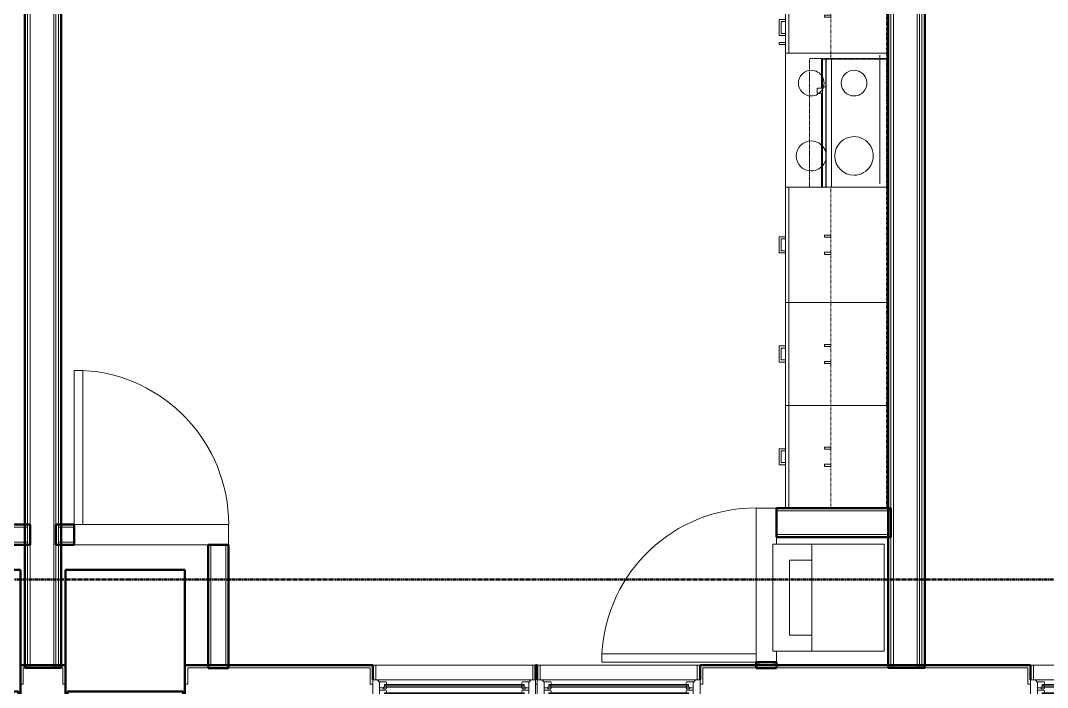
# Model space of a CAD drawing. Header units: inches. Extents: x -4218 to -1830, y 9767 to 12426.
# Drawn here: x -3142.4 to -2902.6, y 9983.9 to 10139.7 of the extents above; entities that cross this region are included whole.
import ezdxf

# ---------------------------------------------------------------- set-up
doc = ezdxf.new("R2010")
doc.units = ezdxf.units.IN
doc.header["$MEASUREMENT"] = 0
for name, pattern in [('Dash', [0.25, 0.125, -0.125]), ('Dash 1_16_', [0.125, 0.0625, -0.0625]), ('Overhead', [0.15625, 0.09375, -0.0625])]:
    doc.linetypes.add(name, pattern=pattern)
for name, color, linetype, lineweight in [('0-1', 7, 'Continuous', 5), ('0-2', 10, 'Continuous', 9), ('A-DOOR-1', 10, 'Continuous', 9), ('A-DOOR-2', 50, 'Continuous', 20), ('A-GENM', 5, 'Continuous', 9), ('A-GENM-6', 5, 'Continuous', 50), ('A-GLAZ-1', 151, 'Continuous', 9), ('A-GLAZ-2', 151, 'Continuous', 20), ('A-WALL', 113, 'Continuous', 13), ('A-WALL-1', 7, 'Continuous', 50), ('A-WALL-2', 250, 'Continuous', 13), ('A-WALL-3', 10, 'Continuous', 9), ('A-WALL-4', 252, 'Continuous', 9), ('A-WALL-7', 113, 'Continuous', 9), ('A-WALL-8', 113, 'Continuous', 50), ('C-PROP-LINE-1', 91, 'Dash 1_16_', 50), ('I-WALL-1', 7, 'Continuous', 50), ('P-SANR-FIXT-1', 10, 'Continuous', 9), ('Q-CASE-1', 252, 'Continuous', 9), ('Q-CASE-2', 10, 'Continuous', 9), ('Q-CASE-3', 253, 'Continuous', 9), ('Q-CASE-4', 252, 'Dash', 9), ('Q-CASE-5', 253, 'Dash', 9), ('Q-CASE-6', 254, 'Continuous', 9), ('Q-SPCQ-1', 10, 'Continuous', 9), ('Q-SPCQ-2', 91, 'Overhead', 9)]:
    doc.layers.add(name, color=color, linetype=linetype, lineweight=lineweight)

# ---------------------------------------------------------------- blocks, each defined once
blk = doc.blocks.new('SWING - SINGLE - FLUSH - 36_ x 80_ - OFFSET PIVOT DOOR AT MAGIC PAK AND WASHER_DRYER-3199415-BACKGROUND - RCP - 2ND FLOOR')
at = {"layer": 'A-DOOR-1'}
blk.add_arc((18, -2.37), 36.07, 180, 266.8211, dxfattribs=at)
at = {"layer": 'A-DOOR-2'}
for p, q in [((16, -2.37), (16, -38.39)), ((18, -2.37), (16, -2.37)), ((18, -2.37), (18, -38.39)), ((18, -38.39), (16, -38.39))]:
    blk.add_line(p, q, dxfattribs=at)
blk = doc.blocks.new('Range - 24_ x 30_-2806124-BACKGROUND - RCP - 2ND FLOOR')
at = {"layer": 'Q-SPCQ-1'}
blk.add_line((0, -22), (30, -22), dxfattribs=at)
for centre, radius, start, end in [((6.5, -6), 3.5, 360, 180), ((23.5, -6), 3, 0, 180), ((6.5, -6), 3.5, 180, 0), ((23.5, -6), 3, 180, 0), ((6.5, -16), 4.5, 0, 180), ((23.5, -16), 3, 360, 180), ((6.5, -16), 4.5, 180, 0), ((23.5, -16), 3, 180, 0)]:
    blk.add_arc(centre, radius, start, end, dxfattribs=at)
blk = doc.blocks.new('Stacked Washer and Dryer - 26_x25_ - Private-1372850-BACKGROUND - RCP - 2ND FLOOR')
at = {"layer": 'P-SANR-FIXT-1'}
for p, q in [((26, 12.5), (0, 12.5)), ((0, -12.5), (0, 12.5)), ((16.90625, -12.5), (16.90625, 12.5)), ((26, 12.5), (26, -12.5)), ((22.09375, 8.75), (16.90625, 8.75)), ((22.09375, -8.75), (22.09375, 8.75)), ((16.90625, -8.75), (22.09375, -8.75)), ((0, -12.5), (26, -12.5))]:
    blk.add_line(p, q, dxfattribs=at)
blk = doc.blocks.new('30quot_MicrowaveVent_11166 - 70cm miele oven-V19-BACKGROUND - RCP - 2ND FLOOR')
at = {"layer": 'Q-CASE-1'}
for p, q in [((7.69, 15.6), (-14.2, 15.6)), ((-14.2, 15.6), (-14.2, 15.48)), ((-14.2, 15.48), (-14.2, 15.39)), ((9.18, 15.39), (-14.2, 15.39)), ((-14.2, 15.39), (-14.2, 14.61)), ((-14.2, 14.61), (9.18, 14.61)), ((-14.2, 14.49), (-14.2, 13.23)), ((15.68, 14.49), (-14.2, 14.49)), ((8.88, 16.6), (7.69, 16.6)), ((7.69, 16.6), (7.69, 15.39)), ((7.69, 16.55), (7.69, 16.6)), ((8.88, 15.39), (8.88, 16.55)), ((15.68, 15.6), (8.88, 15.6)), ((9.18, 15.39), (9.18, 14.61)), ((15.68, 15.39), (9.18, 15.39)), ((9.18, 15.39), (9.18, 14.61)), ((9.18, 14.61), (15.68, 14.61)), ((15.68, 15.48), (15.68, 15.6)), ((15.68, 15.39), (15.68, 15.48)), ((15.68, 15.39), (15.68, 14.61)), ((15.68, 13.23), (15.68, 14.49)), ((-14.2, 13.23), (-14.2, 0.37)), ((-14.2, 13.23), (15.68, 13.23)), ((15.68, 0.37), (15.68, 13.23))]:
    blk.add_line(p, q, dxfattribs=at)
at = {"layer": 'Q-CASE-3'}
for p, q in [((-14.2, 0.37), (-14.2, 0)), ((15.68, 0), (15.68, 0.37))]:
    blk.add_line(p, q, dxfattribs=at)
at = {"layer": 'Q-CASE-6'}
blk.add_line((-14.2, 0), (15.68, 0), dxfattribs=at)
blk = doc.blocks.new('Base Cabinet 3 Drawer 230 - Base Cabinet 3 Drawer 230 27_-2602705-BACKGROUND - RCP - 2ND FLOOR')
at = {"layer": 'Q-CASE-2'}
for p, q in [((-12.76, 24), (14.24, 24)), ((-12.76, 23.25), (-12.76, 24)), ((-1.14, 24), (-1.14, 25.5)), ((-1.14, 25.5), (2.61, 25.5)), ((-1.14, 24), (-0.64, 24)), ((2.11, 25), (-0.64, 25)), ((-0.64, 24), (-0.64, 25)), ((2.11, 24), (2.11, 25)), ((2.61, 24), (2.11, 24)), ((2.61, 25.5), (2.61, 24)), ((14.24, 24), (14.24, 23.25)), ((14.24, 23.25), (-12.76, 23.25)), ((-12.76, 23.25), (-12.76, 0)), ((14.24, 0), (14.24, 23.25)), ((-12.76, 0), (14.24, 0))]:
    blk.add_line(p, q, dxfattribs=at)
blk = doc.blocks.new('Base Cabinet 3 Drawer 230 - Base Cabinet 3 Drawer 230 24_-2578604-BACKGROUND - RCP - 2ND FLOOR')
at = {"layer": 'Q-CASE-2'}
for p, q in [((-11.26, 24), (12.74, 24)), ((-11.26, 23.25), (-11.26, 24)), ((-1.14, 24), (-1.14, 25.5)), ((-1.14, 25.5), (2.61, 25.5)), ((-1.14, 24), (-0.64, 24)), ((2.11, 25), (-0.64, 25)), ((-0.64, 24), (-0.64, 25)), ((2.11, 24), (2.11, 25)), ((2.61, 24), (2.11, 24)), ((2.61, 25.5), (2.61, 24)), ((12.74, 24), (12.74, 23.25)), ((12.74, 23.25), (-11.26, 23.25)), ((-11.26, 23.25), (-11.26, 0)), ((12.74, 0), (12.74, 23.25)), ((-11.26, 0), (12.74, 0))]:
    blk.add_line(p, q, dxfattribs=at)
blk = doc.blocks.new('Single Door 1 Drawer 211 - 211 Base Cabinet Single Door1 Drawer 12_-2706434-BACKGROUND - RCP - 2ND FLOOR')
at = {"layer": 'Q-CASE-2'}
for p, q in [((-11.26, -23.25), (-11.26, 0)), ((-11.26, 0), (0.74, 0)), ((0.74, 0), (0.74, -23.25)), ((-11.26, -23.25), (-11.26, -24)), ((0.74, -23.25), (-11.26, -23.25)), ((0.74, -24), (0.74, -23.25)), ((-11.26, -24), (0.74, -24)), ((-6.64, -24), (-7.14, -24)), ((-7.14, -25.5), (-7.14, -24)), ((-3.39, -25.5), (-7.14, -25.5)), ((-6.64, -25), (-6.64, -24)), ((-6.64, -25), (-3.89, -25)), ((-3.89, -25), (-3.89, -24)), ((-3.89, -24), (-3.39, -24)), ((-3.39, -24), (-3.39, -25.5)), ((-1.27, -24), (-1.76, -24)), ((-1.76, -24), (-1.76, -25.5)), ((-1.76, -25.5), (-1.27, -25.5)), ((-1.27, -25.5), (-1.27, -24))]:
    blk.add_line(p, q, dxfattribs=at)
blk = doc.blocks.new('Base Cabinet 3 Drawer 230 - Base Cabinet 3 Drawer 230 24_-2554933-BACKGROUND - RCP - 2ND FLOOR')
at = {"layer": 'Q-CASE-2'}
for p, q in [((-11.26, -23.25), (-11.26, 0)), ((-11.26, 0), (12.74, 0)), ((12.74, 0), (12.74, -23.25)), ((-11.26, -23.25), (-11.26, -24)), ((12.74, -23.25), (-11.26, -23.25)), ((12.74, -24), (12.74, -23.25)), ((-11.26, -24), (12.74, -24)), ((-0.64, -24), (-1.14, -24)), ((-1.14, -25.5), (-1.14, -24)), ((2.61, -25.5), (-1.14, -25.5)), ((-0.64, -25), (-0.64, -24)), ((-0.64, -25), (2.11, -25)), ((2.11, -25), (2.11, -24)), ((2.11, -24), (2.61, -24)), ((2.61, -24), (2.61, -25.5))]:
    blk.add_line(p, q, dxfattribs=at)
blk = doc.blocks.new('300 Series Wall Hung Cabinet_302 - 27_ X 24_-2768166-BACKGROUND - RCP - 2ND FLOOR')
at = {"layer": 'Q-CASE-1'}
for p, q in [((-1.76, -13.19), (-2.25, -13.19)), ((-2.25, -13.19), (-2.25, -14.69)), ((-1.76, -14.69), (-1.76, -13.19)), ((2.24, -13.19), (1.75, -13.19)), ((1.75, -13.19), (1.75, -14.69)), ((2.24, -14.69), (2.24, -13.19)), ((-2.25, -14.69), (-1.76, -14.69)), ((1.75, -14.69), (2.24, -14.69))]:
    blk.add_line(p, q, dxfattribs=at)
at = {"layer": 'Q-CASE-4'}
for p, q in [((-13.5, -0.19), (-13.5, -13.19)), ((13.5, -13.19), (13.5, -0.19)), ((-13.5, -13.19), (13.5, -13.19))]:
    blk.add_line(p, q, dxfattribs=at)
at = {"layer": 'Q-CASE-5'}
blk.add_line((13.5, -0.19), (-13.5, -0.19), dxfattribs=at)
blk = doc.blocks.new('300 Series Wall Hung Cabinet_302 - 24_ X 24_-V59-BACKGROUND - RCP - 2ND FLOOR')
at = {"layer": 'Q-CASE-1'}
for p, q in [((-1.76, 14.69), (-2.25, 14.69)), ((-2.25, 14.69), (-2.25, 13.19)), ((-1.76, 13.19), (-1.76, 14.69)), ((2.24, 14.69), (1.75, 14.69)), ((1.75, 14.69), (1.75, 13.19)), ((2.24, 13.19), (2.24, 14.69)), ((-2.25, 13.19), (-1.76, 13.19)), ((1.75, 13.19), (2.24, 13.19))]:
    blk.add_line(p, q, dxfattribs=at)
at = {"layer": 'Q-CASE-4'}
for p, q in [((-12, 0.19), (-12, 13.19)), ((-12, 13.19), (12, 13.19)), ((12, 13.19), (12, 0.19))]:
    blk.add_line(p, q, dxfattribs=at)
at = {"layer": 'Q-CASE-5'}
blk.add_line((12, 0.19), (-12, 0.19), dxfattribs=at)
blk = doc.blocks.new('300 Series Wall Hung Cabinet_302 - 24_ X 24_-2588623-BACKGROUND - RCP - 2ND FLOOR')
at = {"layer": 'Q-CASE-1'}
for p, q in [((-1.76, -13.19), (-2.25, -13.19)), ((-2.25, -13.19), (-2.25, -14.69)), ((-1.76, -14.69), (-1.76, -13.19)), ((2.24, -13.19), (1.75, -13.19)), ((1.75, -13.19), (1.75, -14.69)), ((2.24, -14.69), (2.24, -13.19)), ((-2.25, -14.69), (-1.76, -14.69)), ((1.75, -14.69), (2.24, -14.69))]:
    blk.add_line(p, q, dxfattribs=at)
at = {"layer": 'Q-CASE-4'}
for p, q in [((-12, -0.19), (-12, -13.19)), ((12, -13.19), (12, -0.19)), ((-12, -13.19), (12, -13.19))]:
    blk.add_line(p, q, dxfattribs=at)
at = {"layer": 'Q-CASE-5'}
blk.add_line((12, -0.19), (-12, -0.19), dxfattribs=at)
blk = doc.blocks.new('300 Series Wall Hung Cabinet_302 - 24_ X 24_-V71-BACKGROUND - RCP - 2ND FLOOR')
at = {"layer": 'Q-CASE-1'}
for p, q in [((-1.76, -13.19), (-2.25, -13.19)), ((-2.25, -13.19), (-2.25, -14.69)), ((-1.76, -14.69), (-1.76, -13.19)), ((2.24, -13.19), (1.75, -13.19)), ((1.75, -13.19), (1.75, -14.69)), ((2.24, -14.69), (2.24, -13.19)), ((-2.25, -14.69), (-1.76, -14.69)), ((1.75, -14.69), (2.24, -14.69))]:
    blk.add_line(p, q, dxfattribs=at)
at = {"layer": 'Q-CASE-4'}
for p, q in [((-12, -0.19), (-12, -13.19)), ((-12, -13.19), (12, -13.19))]:
    blk.add_line(p, q, dxfattribs=at)
at = {"layer": 'Q-CASE-5'}
for p, q in [((12, -0.19), (-12, -0.19)), ((12, -13.19), (12, -0.19))]:
    blk.add_line(p, q, dxfattribs=at)
blk = doc.blocks.new('Range_Hood_386 - 30_ Wide-2911770-BACKGROUND - RCP - 2ND FLOOR')
at = {"layer": 'Q-SPCQ-2'}
for p, q in [((15, 6), (-15, 6)), ((-15, 6), (-15, -12)), ((15, -12), (15, 6)), ((-15, -12), (15, -12))]:
    blk.add_line(p, q, dxfattribs=at)
blk = doc.blocks.new('CTR - 1st Phase - Unit Layouts_rvt-1-BACKGROUND - RCP - 2ND FLOOR')
at = {"layer": 'A-WALL-1'}
for p, q in [((-2965.9, 10019.02), (-2965.9, 10025.77)), ((-2965.9, 10025.77), (-2939.15, 10025.77)), ((-2939.15, 10025.77), (-2939.15, 10019.02)), ((-3144.4, 10021.93), (-3140.12, 10021.93)), ((-3140.12, 10021.93), (-3140.12, 10021.31)), ((-3140.12, 10021.31), (-3140.12, 10017.81)), ((-3134.12, 10021.93), (-3129.85, 10021.93)), ((-3134.12, 10021.3), (-3134.12, 10021.93)), ((-3134.12, 10017.8), (-3134.12, 10021.3)), ((-3129.85, 10021.93), (-3129.85, 10017.18)), ((-2939.15, 10019.02), (-2965.9, 10019.02)), ((-3140.12, 10017.18), (-3144.4, 10017.18)), ((-3140.12, 10017.81), (-3140.12, 10017.18)), ((-3134.12, 10017.18), (-3134.12, 10017.8)), ((-3129.85, 10017.18), (-3134.12, 10017.18)), ((-3098.6, 9988.43), (-3098.6, 10017.18)), ((-3098.6, 10017.18), (-3093.85, 10017.18)), ((-3093.85, 10017.18), (-3093.85, 9988.43)), ((-2970.65, 9988.43), (-2970.65, 9989.77)), ((-2970.65, 9989.77), (-2965.9, 9989.77)), ((-2965.9, 9989.77), (-2965.9, 9988.43)), ((-3097.97, 9988.43), (-3098.6, 9988.43)), ((-3094.47, 9988.43), (-3097.97, 9988.43)), ((-3093.85, 9988.43), (-3094.47, 9988.43)), ((-2970.03, 9988.43), (-2970.65, 9988.43)), ((-2966.53, 9988.43), (-2970.03, 9988.43)), ((-2965.9, 9988.43), (-2966.53, 9988.43))]:
    blk.add_line(p, q, dxfattribs=at)
at = {"layer": 'A-WALL-2'}
for p, q in [((-2965.9, 10025.15), (-2939.15, 10025.15)), ((-3144.4, 10021.31), (-3140.75, 10021.31)), ((-3140.75, 10021.31), (-3140.75, 10017.81)), ((-3129.85, 10021.3), (-3133.5, 10021.3)), ((-3133.5, 10017.8), (-3133.5, 10021.3)), ((-2965.9, 10019.65), (-2939.15, 10019.65)), ((-3144.4, 10017.81), (-3140.75, 10017.81)), ((-3129.85, 10017.8), (-3133.5, 10017.8)), ((-3097.97, 9989.06), (-3097.97, 10017.18)), ((-3094.47, 9989.06), (-3094.47, 10017.18)), ((-2970.03, 9989.06), (-2970.03, 9989.77)), ((-2966.53, 9989.06), (-2966.53, 9989.77)), ((-3094.47, 9989.06), (-3097.97, 9989.06)), ((-2966.53, 9989.06), (-2970.03, 9989.06))]:
    blk.add_line(p, q, dxfattribs=at)
at = {"layer": 'A-WALL-3'}
for p, q in [((-2970.65, 10025.77), (-2965.9, 10025.77)), ((-2970.65, 10025.77), (-2970.65, 9989.77)), ((-3098.6, 10021.93), (-3129.85, 10021.93)), ((-3098.6, 10021.93), (-3093.85, 10021.93)), ((-3093.85, 10017.18), (-3093.85, 10021.93)), ((-2965.9, 10017.37), (-2965.9, 10019.02)), ((-3129.85, 10017.18), (-3098.6, 10017.18)), ((-2965.9, 9989.77), (-2965.9, 9992.37))]:
    blk.add_line(p, q, dxfattribs=at)
at = {"layer": 'A-WALL-4'}
for p, q in [((-2965.9, 10019.02), (-2965.9, 10025.77)), ((-3129.85, 10021.93), (-3129.85, 10017.18)), ((-3098.6, 10017.18), (-3093.85, 10017.18)), ((-2970.65, 9989.77), (-2965.9, 9989.77))]:
    blk.add_line(p, q, dxfattribs=at)
at = {"layer": 'A-WALL-7'}
for p, q in [((-2939.77, 10025.77), (-2939.77, 10180.03)), ((-2939.77, 10180.03), (-2939.77, 10025.77)), ((-2963.77, 10139.9), (-2963.77, 10139.4)), ((-2963.77, 10139.4), (-2963.77, 10136.65)), ((-2963.77, 10136.65), (-2963.77, 10139.4)), ((-2963.77, 10136.65), (-2963.77, 10136.15)), ((-2963.77, 10136.15), (-2963.77, 10134.53)), ((-2963.77, 10134.53), (-2963.77, 10136.15)), ((-2963.77, 10134.53), (-2963.77, 10134.04)), ((-2963.77, 10134.04), (-2963.77, 10089.15)), ((-2963.77, 10089.15), (-2963.77, 10134.04)), ((-2963.77, 10089.15), (-2963.77, 10088.65)), ((-2963.77, 10088.65), (-2963.77, 10085.9)), ((-2963.77, 10085.9), (-2963.77, 10088.65)), ((-2963.77, 10085.9), (-2963.77, 10085.4)), ((-2963.77, 10085.4), (-2963.77, 10063.65)), ((-2963.77, 10063.65), (-2963.77, 10085.4)), ((-2963.77, 10063.65), (-2963.77, 10063.15)), ((-2963.77, 10063.15), (-2963.77, 10060.4)), ((-2963.77, 10060.4), (-2963.77, 10063.15)), ((-2963.77, 10060.4), (-2963.77, 10059.9)), ((-2963.77, 10059.9), (-2963.77, 10039.65)), ((-2963.77, 10039.65), (-2963.77, 10059.9)), ((-2963.77, 10039.65), (-2963.77, 10039.15)), ((-2963.77, 10039.15), (-2963.77, 10036.4)), ((-2963.77, 10036.4), (-2963.77, 10039.15)), ((-2963.77, 10036.4), (-2963.77, 10035.9)), ((-2963.77, 10035.9), (-2963.77, 10025.77)), ((-2963.77, 10025.77), (-2963.77, 10035.9)), ((-2963.77, 10025.77), (-2939.77, 10025.77)), ((-2939.77, 10025.77), (-2963.77, 10025.77))]:
    blk.add_line(p, q, dxfattribs=at)
at = {"layer": '0-2'}
for name, p, rotation in [('300 Series Wall Hung Cabinet_302 - 24_ X 24_-2588623-BACKGROUND - RCP - 2ND FLOOR', (-2939.96, 10142.65), 269.9999999999392), ('Single Door 1 Drawer 211 - 211 Base Cabinet Single Door1 Drawer 12_-2706434-BACKGROUND - RCP - 2ND FLOOR', (-2939.77, 10132.77), 269.9999999998935), ('Range - 24_ x 30_-2806124-BACKGROUND - RCP - 2ND FLOOR', (-2963.77, 10101.53), 89.9999999999672), ('Range_Hood_386 - 30_ Wide-2911770-BACKGROUND - RCP - 2ND FLOOR', (-2952.15, 10115.77), 89.99999999990145), ('30quot_MicrowaveVent_11166 - 70cm miele oven-V19-BACKGROUND - RCP - 2ND FLOOR', (-2939.77, 10114.97), 89.9999999999377), ('Base Cabinet 3 Drawer 230 - Base Cabinet 3 Drawer 230 27_-2602705-BACKGROUND - RCP - 2ND FLOOR', (-2939.77, 10086.53), 89.99999999998313), ('300 Series Wall Hung Cabinet_302 - 27_ X 24_-2768166-BACKGROUND - RCP - 2ND FLOOR', (-2939.96, 10087.27), 269.9999999999392), ('Base Cabinet 3 Drawer 230 - Base Cabinet 3 Drawer 230 24_-2578604-BACKGROUND - RCP - 2ND FLOOR', (-2939.77, 10061.03), 89.99999999998313), ('300 Series Wall Hung Cabinet_302 - 24_ X 24_-V59-BACKGROUND - RCP - 2ND FLOOR', (-2939.96, 10061.77), 89.99999999993928), ('SWING - SINGLE - FLUSH - 36_ x 80_ - OFFSET PIVOT DOOR AT MAGIC PAK AND WASHER_DRYER-3199415-BACKGROUND - RCP - 2ND FLOOR', (-3111.85, 10019.55), 180), ('Base Cabinet 3 Drawer 230 - Base Cabinet 3 Drawer 230 24_-2554933-BACKGROUND - RCP - 2ND FLOOR', (-2939.77, 10038.51), 269.9999999998935), ('300 Series Wall Hung Cabinet_302 - 24_ X 24_-V71-BACKGROUND - RCP - 2ND FLOOR', (-2939.96, 10037.77), 269.9999999999392), ('SWING - SINGLE - FLUSH - 36_ x 80_ - OFFSET PIVOT DOOR AT MAGIC PAK AND WASHER_DRYER-3199415-BACKGROUND - RCP - 2ND FLOOR', (-2968.28, 10007.77), 269.9999999999521), ('Stacked Washer and Dryer - 26_x25_ - Private-1372850-BACKGROUND - RCP - 2ND FLOOR', (-2940.74, 10004.87), 180)]:
    blk.add_blockref(name, p, dxfattribs=dict(at, rotation=rotation))
blk = doc.blocks.new('CTR - 1st Phase - Common Walls_rvt-1-BACKGROUND - RCP - 2ND FLOOR')
at = {"layer": 'A-WALL-2'}
for p, q in [((-2939.15, 9988.44), (-2939.15, 10373.41)), ((-2938.52, 9988.44), (-2938.52, 10373.41)), ((-2933.02, 9988.44), (-2933.02, 10373.41)), ((-2932.52, 9988.44), (-2932.52, 10373.41)), ((-2931.9, 9988.44), (-2931.9, 10373.41)), ((-3140.75, 9988.44), (-3140.75, 10355.41)), ((-3140.12, 9988.44), (-3140.12, 10355.41)), ((-3134.62, 9988.44), (-3134.62, 10355.41)), ((-3134.12, 9988.44), (-3134.12, 10355.41)), ((-3133.5, 9988.44), (-3133.5, 10355.41))]:
    blk.add_line(p, q, dxfattribs=at)
at = {"layer": 'I-WALL-1'}
for p, q in [((-2939.77, 9988.44), (-2939.77, 10373.41)), ((-3141.37, 9988.44), (-3141.37, 10355.41)), ((-3132.87, 10355.41), (-3132.87, 9988.44)), ((-2931.27, 10248.91), (-2931.27, 9988.44)), ((-3132.87, 9988.44), (-3141.37, 9988.44)), ((-2931.27, 9988.44), (-2939.77, 9988.44))]:
    blk.add_line(p, q, dxfattribs=at)
blk = doc.blocks.new('Window-Double_Hung-Andersen-400_Series-Tilt_Wash - DOUBLE HUNG - REVERSE COTTAGE - 2ND FLOOR-2888952-BACKGROUND - RCP - 2ND FLOOR')
at = {"layer": 'A-GLAZ-1'}
for p, q in [((-19.01, 3.94), (-19.01, 2.44)), ((-18.95, 3.94), (-19.01, 3.94)), ((-18.95, 2.44), (-19.01, 2.44)), ((-18.95, 4.44), (18.95, 4.44)), ((-18.95, 1.06), (-18.95, 4.44)), ((-18.32, 1.06), (-18.32, 4.44)), ((18.32, 1.06), (18.32, 4.44)), ((18.95, 4.44), (18.95, 1.06)), ((19.01, 3.94), (18.95, 3.94)), ((19.01, 2.44), (18.95, 2.44)), ((19.01, 2.44), (19.01, 3.94)), ((18.95, 1.06), (-18.95, 1.06)), ((-16.29, -0.19), (-15.7, -0.19)), ((-16.29, -0.56), (-15.7, -0.56)), ((-16.29, -2.13), (-15.7, -2.13)), ((-15.82, -0.56), (-15.82, -0.19)), ((-15.82, -2.5), (-15.82, -2.13)), ((-15.7, -0.06), (15.7, -0.06)), ((-15.7, -0.19), (15.7, -0.19)), ((-15.7, -0.56), (15.7, -0.56)), ((-15.7, -0.69), (15.7, -0.69)), ((-15.7, -2), (15.7, -2)), ((-15.7, -2.13), (15.7, -2.13)), ((16.29, -0.19), (15.7, -0.19)), ((16.29, -0.56), (15.7, -0.56)), ((16.29, -2.13), (15.7, -2.13)), ((15.82, -0.56), (15.82, -0.19)), ((15.82, -2.5), (15.82, -2.13)), ((-16.29, -2.5), (-15.7, -2.5)), ((-15.7, -2.5), (15.7, -2.5)), ((-15.7, -2.63), (15.7, -2.63)), ((16.29, -2.5), (15.7, -2.5))]:
    blk.add_line(p, q, dxfattribs=at)
at = {"layer": 'A-GLAZ-2'}
for p, q in [((-19.01, 1.06), (19.01, 1.06)), ((-19.01, -4.81), (-19.01, 1.06)), ((-17.67, 0.78), (-18, 1.06)), ((-17.67, 0.78), (-17.67, 0.56)), ((-17.67, 0.56), (-15.86, 0.56)), ((-17.42, -2.75), (-17.42, 0.56)), ((-15.86, 0.56), (-15.7, -0.06)), ((15.86, 0.56), (15.7, -0.06)), ((17.67, 0.56), (15.86, 0.56)), ((17.42, -2.75), (17.42, 0.56)), ((17.67, 0.78), (18, 1.06)), ((17.67, 0.78), (17.67, 0.56)), ((19.01, 1.06), (19.01, -4.81)), ((-17.42, -0.81), (-16.57, -0.81)), ((-17.42, -1.37), (-15.86, -1.37)), ((-16.57, -0.69), (-16.57, -1.03)), ((-15.7, -0.69), (-16.57, -0.69)), ((-15.86, -1.03), (-16.57, -1.03)), ((-16.29, -0.69), (-16.29, -0.06)), ((-15.7, -0.06), (-16.29, -0.06)), ((-16.29, -2.63), (-16.29, -2)), ((-15.7, -2), (-16.29, -2)), ((-15.86, -1.03), (-15.7, -0.69)), ((-15.86, -1.37), (-15.7, -2)), ((15.7, -0.06), (16.29, -0.06)), ((15.86, -1.03), (15.7, -0.69)), ((15.7, -0.69), (16.57, -0.69)), ((15.86, -1.37), (15.7, -2)), ((15.7, -2), (16.29, -2)), ((15.86, -1.03), (16.57, -1.03)), ((17.42, -1.37), (15.86, -1.37)), ((16.29, -0.69), (16.29, -0.06)), ((16.29, -2.63), (16.29, -2)), ((16.57, -0.69), (16.57, -1.03)), ((17.42, -0.81), (16.57, -0.81)), ((-19.01, -3.44), (-20.51, -3.44)), ((-18.2, -4), (-17.92, -4)), ((-18.2, -4.81), (-18.2, -4)), ((-17.92, -4), (-17.61, -3.19)), ((-17.61, -3.19), (-17.14, -3.19)), ((-17.42, -2.75), (-16.57, -2.75)), ((-17.14, -3.19), (-17.14, -2.75)), ((-16.57, -2.63), (-16.57, -2.97)), ((-15.7, -2.63), (-16.57, -2.63)), ((-15.86, -2.97), (-16.57, -2.97)), ((-15.86, -2.97), (-15.7, -2.63)), ((15.86, -2.97), (15.7, -2.63)), ((15.7, -2.63), (16.57, -2.63)), ((15.86, -2.97), (16.57, -2.97)), ((16.57, -2.63), (16.57, -2.97)), ((17.42, -2.75), (16.57, -2.75)), ((17.14, -3.19), (17.14, -2.75)), ((17.61, -3.19), (17.14, -3.19)), ((17.92, -4), (17.61, -3.19)), ((18.2, -4), (17.92, -4)), ((18.2, -4.81), (18.2, -4)), ((19.01, -3.44), (20.51, -3.44)), ((19.01, -4.81), (-19.01, -4.81))]:
    blk.add_line(p, q, dxfattribs=at)
blk = doc.blocks.new('V-Series_EWC4_SPVU_RFA_2015 - 2ND AND 3RD FLOOR-2226480-BACKGROUND - RCP - 2ND FLOOR')
at = {"layer": 'A-GENM-6'}
for p, q in [((-3858.97, 11734.83), (-3858.97, 11735.26)), ((-3858.97, 11735.26), (-3829.54, 11735.26)), ((-3829.54, 11735.26), (-3829.54, 11707.39)), ((-3858.97, 11734.33), (-3858.97, 11734.83)), ((-3858.97, 11734.83), (-3857.97, 11734.83)), ((-3857.97, 11734.83), (-3858.97, 11734.83)), ((-3858.97, 11708.33), (-3858.97, 11734.33)), ((-3857.97, 11734.83), (-3857.97, 11734.33)), ((-3857.97, 11707.83), (-3857.97, 11734.83)), ((-3857.97, 11734.33), (-3857.97, 11708.33)), ((-3858.97, 11707.83), (-3858.97, 11708.33)), ((-3857.97, 11707.83), (-3858.97, 11707.83)), ((-3858.97, 11707.39), (-3858.97, 11707.83)), ((-3858.97, 11707.83), (-3857.97, 11707.83)), ((-3829.54, 11707.39), (-3858.97, 11707.39)), ((-3857.97, 11708.33), (-3857.97, 11707.83))]:
    blk.add_line(p, q, dxfattribs=at)
blk = doc.blocks.new('Family - ___-2835903-BACKGROUND - RCP - 2ND FLOOR')
at = {"layer": 'C-PROP-LINE-1'}
blk.add_line((-2096.45, 10009.09), (-3831.82, 10009.09), dxfattribs=at)

msp = doc.modelspace()

# ---------------------------------------------------------------- linework, layer by layer
at = {"layer": 'A-WALL'}
for p, q in [((-3141.76, 9984.63), (-3141.76, 9988.44)), ((-3141.76, 9988.44), (-3132.49, 9988.44)), ((-3132.49, 9988.44), (-3132.49, 9984.63)), ((-3103.36, 9984.63), (-3103.36, 9988.44)), ((-3103.36, 9988.44), (-3060.76, 9988.44)), ((-3060.76, 9988.44), (-3060.76, 9984.63)), ((-2983.09, 9984.63), (-2983.09, 9988.44)), ((-2983.09, 9988.44), (-2907.16, 9988.44)), ((-2907.16, 9988.44), (-2907.16, 9984.63)), ((-3141.76, 9984.63), (-3142.39, 9984.63)), ((-3131.86, 9984.63), (-3132.49, 9984.63)), ((-3103.36, 9984.63), (-3103.99, 9984.63)), ((-3060.14, 9984.63), (-3060.76, 9984.63)), ((-3021.74, 9984.63), (-3022.11, 9984.63)), ((-2983.09, 9984.63), (-2983.71, 9984.63)), ((-2906.54, 9984.63), (-2907.16, 9984.63))]:
    msp.add_line(p, q, dxfattribs=at)
at = {"layer": 'A-WALL-7'}
for p, q in [((-3060.07, 9989.06), (-3060.14, 9989.06)), ((-3022.17, 9989.06), (-3021.67, 9989.06)), ((-2983.71, 9989.06), (-2983.77, 9989.06)), ((-2906.47, 9989.06), (-2906.54, 9989.06))]:
    msp.add_line(p, q, dxfattribs=at)
at = {"layer": 'A-WALL-8'}
for p, q in [((-3142.39, 9989.06), (-3131.86, 9989.06)), ((-3142.39, 9981.94), (-3142.39, 9989.06)), ((-3131.86, 9989.06), (-3131.86, 9981.94)), ((-3103.99, 9981.94), (-3103.99, 9989.06)), ((-3103.99, 9989.06), (-3060.14, 9989.06)), ((-3060.14, 9989.06), (-3060.14, 9985.69)), ((-3022.11, 9985.69), (-3022.11, 9989.06)), ((-3022.11, 9989.06), (-3021.74, 9989.06)), ((-3021.74, 9989.06), (-3021.74, 9985.69)), ((-2983.71, 9985.69), (-2983.71, 9989.06)), ((-2983.71, 9989.06), (-2906.54, 9989.06)), ((-2906.54, 9989.06), (-2906.54, 9985.69))]:
    msp.add_line(p, q, dxfattribs=at)

# ---------------------------------------------------------------- block references
at = {"layer": '0-1'}
for name in ['CTR - 1st Phase - Unit Layouts_rvt-1-BACKGROUND - RCP - 2ND FLOOR', 'CTR - 1st Phase - Common Walls_rvt-1-BACKGROUND - RCP - 2ND FLOOR']:
    msp.add_blockref(name, (0, 0), dxfattribs=at)
at = {"layer": 'A-GENM', "rotation": 90.00000000000026}
for p in [(8565, 13840.91), (8603.4, 13840.91)]:
    msp.add_blockref('V-Series_EWC4_SPVU_RFA_2015 - 2ND AND 3RD FLOOR-2226480-BACKGROUND - RCP - 2ND FLOOR', p, dxfattribs=at)
at = {"layer": 'A-GLAZ-1'}
for p in [(-3041.12, 9984.63), (-3002.72, 9984.63), (-2887.52, 9984.63)]:
    msp.add_blockref('Window-Double_Hung-Andersen-400_Series-Tilt_Wash - DOUBLE HUNG - REVERSE COTTAGE - 2ND FLOOR-2888952-BACKGROUND - RCP - 2ND FLOOR', p, dxfattribs=at)
at = {"layer": 'C-PROP-LINE-1'}
msp.add_blockref('Family - ___-2835903-BACKGROUND - RCP - 2ND FLOOR', (0, 0), dxfattribs=at)

doc.saveas('drawing.dxf')
